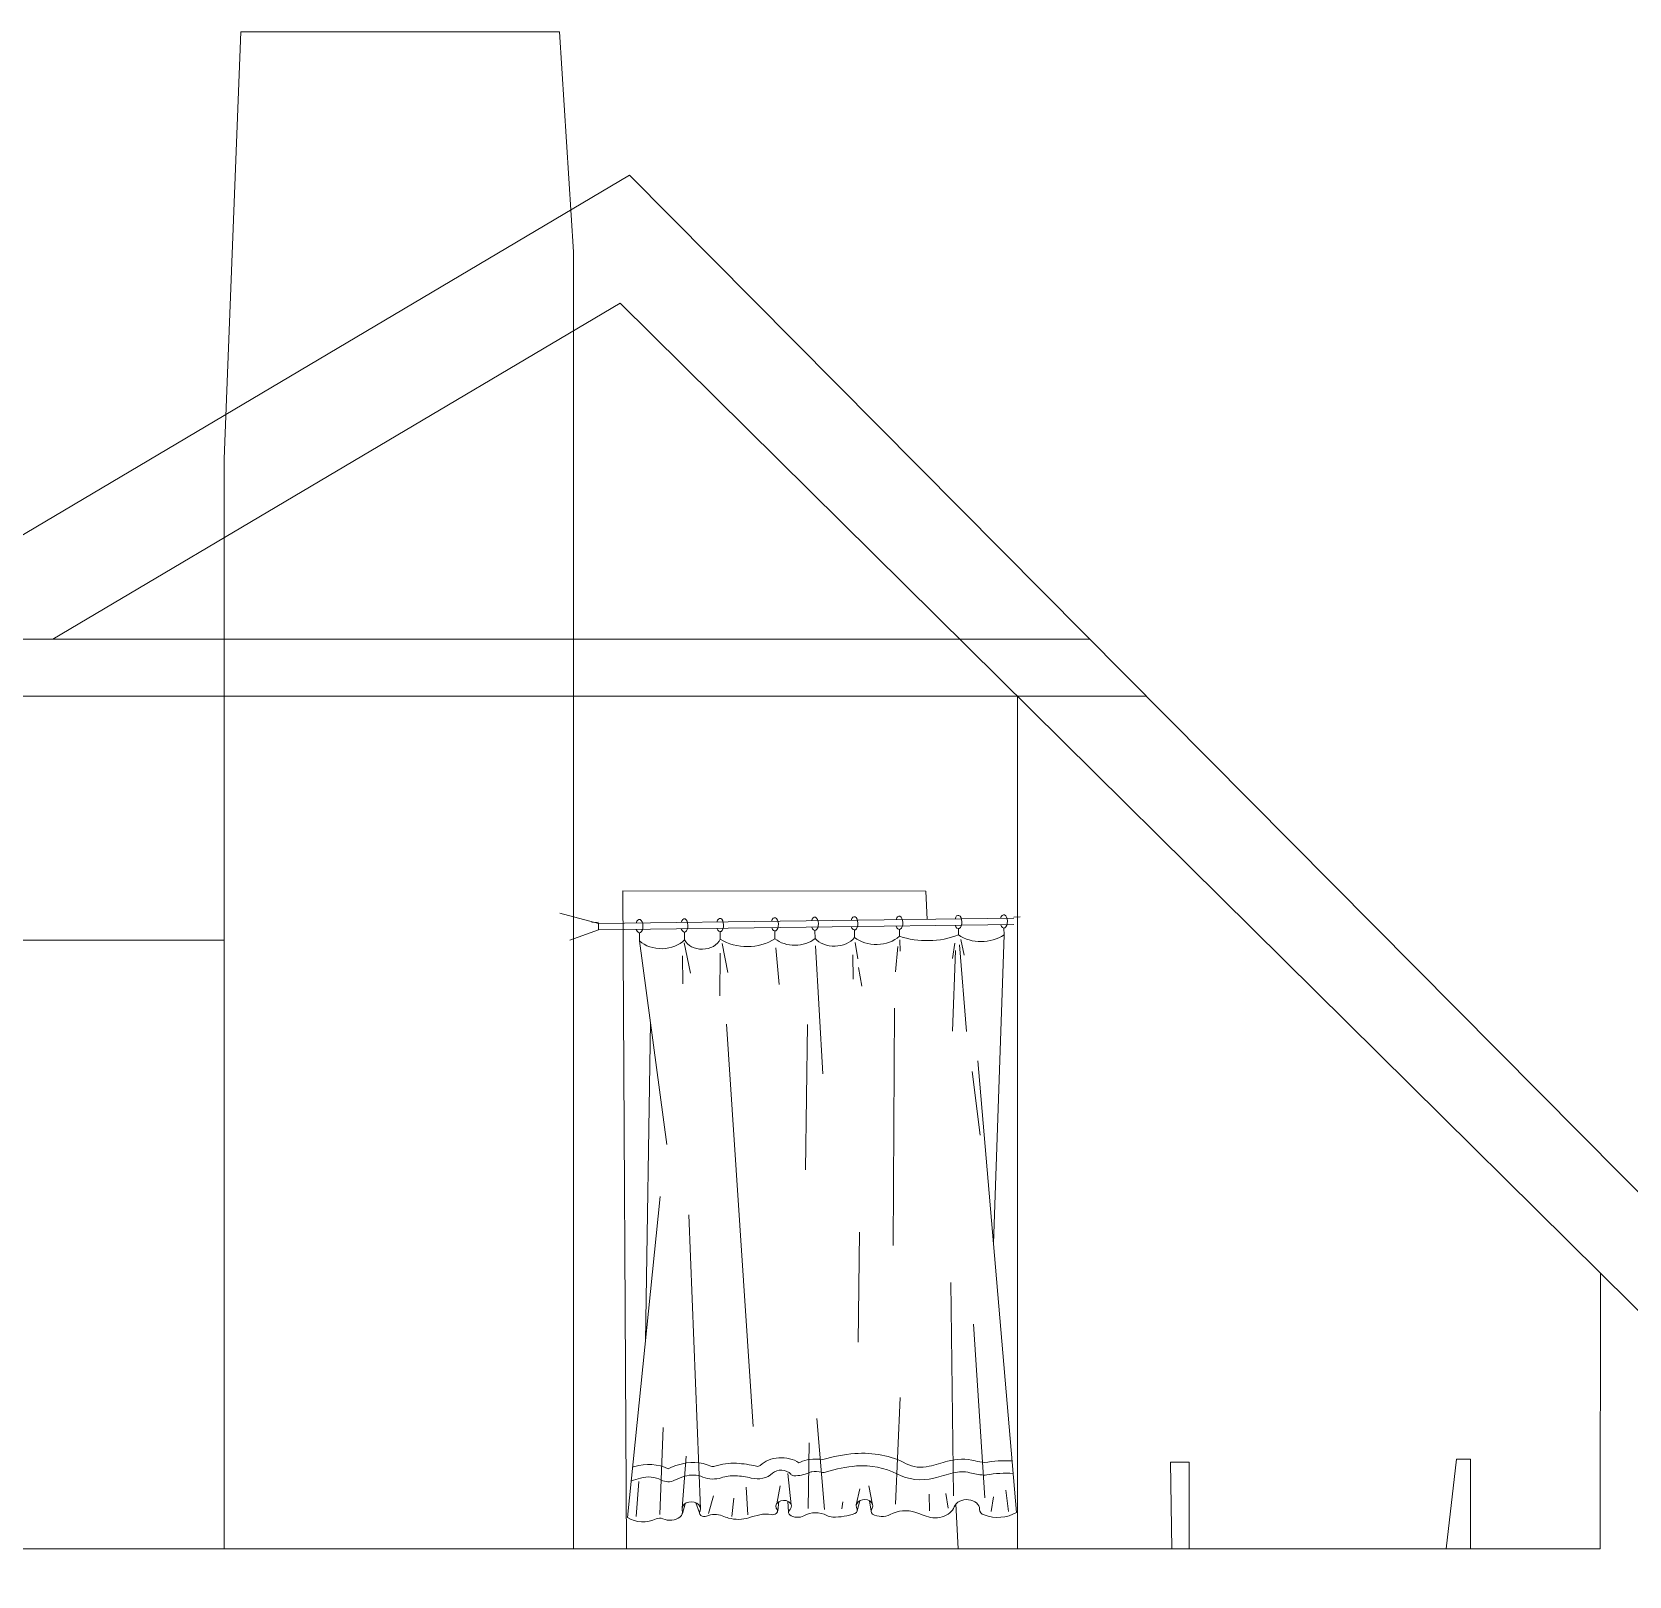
# Model space of a CAD drawing. Header units: centimetres. Extents: x 2280 to 32242, y -4577 to 2534.
# Drawn here: x 24369.2 to 24743.1, y -2703.4 to -2341.8 of the extents above; entities that cross this region are included whole.
import ezdxf

# ---------------------------------------------------------------- set-up
doc = ezdxf.new("R2010")
doc.units = ezdxf.units.CM
doc.layers.get('0').update_dxf_attribs({"lineweight": 15})
doc.layers.add('dim', color=40, linetype='Continuous', lineweight=0)
doc.layers.add('obiekty', color=22, linetype='Continuous', lineweight=5)

# ---------------------------------------------------------------- blocks, each defined once
blk = doc.blocks.new('OBJE_other_179')
for points in [[(-0.4857, 0.0035), (-0.4718, 0.0035)], [(0.4206, 0.0035), (0.4345, 0.0035)]]:
    blk.add_lwpolyline(points, close=True)
for points in [[(-0.4718, 0), (0.4206, 0)], [(-0.4718, -0.0174), (0.4206, -0.0174)], [(-0.3838, -0.0269), (-0.3838, -0.0498)], [(-0.2873, -0.0269), (-0.2873, -0.0485)], [(-0.2107, -0.0269), (-0.2107, -0.0479)], [(-0.0929, -0.0269), (-0.0929, -0.0488)], [(-0.0069, -0.0269), (-0.0069, -0.0495)], [(0.0779, -0.0269), (0.0779, -0.048)], [(0.1745, -0.0269), (0.1745, -0.0461)], [(0.3013, -0.0269), (0.3013, -0.0445)], [(-0.2879, -0.057), (-0.2753, -0.1418)], [(-0.2065, -0.0602), (-0.1951, -0.1415)], [(0.0789, -0.062), (0.0847, -0.1079)], [(0.1755, -0.0562), (0.1755, -0.0874)], [(0.2931, -0.0672), (0.2879, -0.1104)], [(0.3063, -0.0571), (0.3128, -0.1016)], [(0.3992, -0.046), (0.3681, -0.9069)], [(-0.292, -0.0933), (-0.292, -0.1716)], [(-0.211, -0.0869), (-0.2128, -0.2063)], [(-0.0911, -0.0741), (-0.0852, -0.1761)], [(-0.0063, -0.0697), (0.0061, -0.4276)], [(0.0742, -0.0959), (0.0742, -0.1642)], [(0.1709, -0.0747), (0.1652, -0.1451)], [(0.2945, -0.0881), (0.2862, -0.313)], [(0.303, -0.0721), (0.3163, -0.314)], [(0.0857, -0.1314), (0.0924, -0.1843)], [(0.1618, -0.247), (0.1529, -0.9091)], [(-0.3627, -0.2777), (-0.3824, -1.1674)], [(-0.1532, -1.4095), (-0.1997, -0.2849)], [(-0.0254, -0.2895), (-0.0338, -0.6947)], [(0.327, -0.4265), (0.3424, -0.6047)], [(-0.2685, -1.6374), (-0.2854, -0.8165)], [(0.0807, -0.8704), (0.0749, -1.1781)], [(0.2755, -1.0147), (0.2755, -1.6102)], [(0.3231, -1.1314), (0.3429, -1.617)], [(0.1631, -1.3342), (0.1508, -1.6311)], [(-0.0023, -1.6441), (-0.0163, -1.3894)], [(-0.356, -1.6515), (-0.3464, -1.409)], [(-0.037, -1.6408), (-0.0332, -1.4575)], [(-0.3081, -1.6346), (-0.2979, -1.4897)], [(-0.0736, -1.6293), (-0.0796, -1.5418)], [(-0.4069, -1.6562), (-0.4, -1.5594)], [(-0.1047, -1.6261), (-0.097, -1.5764)], [(-0.2516, -1.6512), (-0.2404, -1.6012)], [(-0.2016, -1.6597), (-0.1964, -1.6085)], [(-0.1669, -1.6556), (-0.1697, -1.5784)], [(0.0663, -1.6321), (0.0745, -1.5875)], [(0.1014, -1.6322), (0.0937, -1.5796)], [(0.2231, -1.6045), (0.2231, -1.6514)], [(0.2587, -1.6036), (0.2634, -1.6447)], [(0.3932, -1.6558), (0.388, -1.5959)], [(-0.3076, -1.6499), (-0.3016, -1.6225)], [(-0.271, -1.6486), (-0.2782, -1.6203)], [(-0.1028, -1.6459), (-0.0998, -1.6201)], [(-0.0796, -1.6496), (-0.0809, -1.6193)], [(0.035, -1.6428), (0.0377, -1.6227)], [(0.068, -1.6487), (0.0739, -1.6205)], [(0.098, -1.6496), (0.0948, -1.6213)], [(0.3559, -1.6554), (0.3612, -1.614)]]:
    blk.add_lwpolyline(points)
for points in [[(0.3992, -0.0269), (0.3992, -0.046, -0.381726), (0.3013, -0.0445, -0.222023), (0.1745, -0.0461, -0.439718), (0.0779, -0.048, -0.533027), (-0.0069, -0.0495, -0.429702), (-0.0929, -0.0488, -0.358125), (-0.2107, -0.0479, -0.706139), (-0.2873, -0.0485, -0.480958), (-0.3838, -0.0498), (-0.331, -0.6187)], [(0.3394, -0.3969), (0.4104, -1.6588, -0.282096), (0.3406, -1.6647, -0.285191), (0.331, -1.649, 0.867009), (0.2768, -1.6409, -0.505056), (0.2119, -1.6636, -0.013041), (0.1937, -1.6554, 0.274573), (0.139, -1.6602, -0.307287), (0.101, -1.6582, -0.327602), (0.1004, -1.6419, 1.379287), (0.0666, -1.6397, -0.40027), (0.0628, -1.6561, -0.123415), (0.0155, -1.665, -0.141556), (0.0024, -1.6603, 0.321953), (-0.0464, -1.6603, -0.38221), (-0.0771, -1.657, -0.43509), (-0.0759, -1.6428, 1.93052), (-0.1032, -1.6434, -0.576906), (-0.1165, -1.6562, 0.140803), (-0.1413, -1.6562, 0.022619), (-0.1648, -1.6641, -0.187257), (-0.2084, -1.6641, -0.026637), (-0.2219, -1.658, 0.242996), (-0.2555, -1.658, -0.770405), (-0.2693, -1.6428, 1.257815), (-0.308, -1.6409, -0.27629), (-0.3129, -1.6597, -0.34253), (-0.3496, -1.664, 0.278776), (-0.3639, -1.664, -0.320807), (-0.4257, -1.6592), (-0.3469, -0.7645)], [(0.4023, -1.5145, 0.068533), (0.3425, -1.5186, -0.047214), (0.3227, -1.5134, 0.175797), (0.2636, -1.5134, -0.013449), (0.2236, -1.5268, -0.232241), (0.1745, -1.5187, 0.178033), (0.0645, -1.4887, 0.069194), (-0.0044, -1.5045, 0.088007), (-0.0333, -1.5037, 0.096028), (-0.0526, -1.5105, -0.041285), (-0.0559, -1.5121, 0.41611), (-0.1392, -1.5183, -0.308765), (-0.1474, -1.5205, 0.064807), (-0.1899, -1.5117, 0.118417), (-0.2364, -1.5192, -0.233035), (-0.245, -1.5186, 0.229018), (-0.3148, -1.5137, 0.035113), (-0.3366, -1.5243, 0.230899), (-0.4087, -1.5166, 0.004048), (-0.4133, -1.5183)], [(0.4043, -1.5496, 0.077759), (0.3472, -1.5531, -0.088471), (0.3403, -1.5534, -0.053127), (0.3108, -1.5461, 0.175797), (0.2755, -1.5461, -0.013449), (0.2337, -1.5601, -0.232241), (0.1543, -1.5471, 0.178033), (0.0675, -1.5234, 0.074574), (0.0035, -1.5387, -0.16611), (-0.008, -1.5394, 0.106156), (-0.0281, -1.5381, 0.096028), (-0.0349, -1.5405, -0.147754), (-0.0669, -1.5483, -0.247974), (-0.0738, -1.5441, 0.51132), (-0.1127, -1.5409, -0.308765), (-0.1588, -1.5534, 0.064807), (-0.1925, -1.5464, 0.118417), (-0.223, -1.5513, -0.233035), (-0.2623, -1.5488, 0.229018), (-0.3019, -1.5461, 0.04371), (-0.3233, -1.5569, -0.306351), (-0.3522, -1.5557, 0.250457), (-0.3968, -1.5493, 0.019991), (-0.4167, -1.5574)]]:
    blk.add_lwpolyline(points, format="xyb")
at = {"extrusion": (0, 0, -1)}
for centre in [(-0.3838, -0.0083), (-0.2873, -0.0083), (-0.2107, -0.0083), (-0.0929, -0.0083), (-0.0069, -0.0083), (0.0779, -0.0083), (0.1745, -0.0083), (0.3013, -0.0083), (0.3992, -0.0083)]:
    blk.add_ellipse(centre, major_axis=(0, 0.0186), ratio=0.414124, start_param=-1.110144, end_param=4.201564, dxfattribs=at)

msp = doc.modelspace()

# ---------------------------------------------------------------- linework, layer by layer
at = {"layer": 'dim'}
for p, q in [((24509.076, -2375.411), (24321.569, -2486.552)), ((24509.076, -2375.411), (24828.126, -2697.064)), ((24496.008, -2393.309), (24496.008, -2697.064)), ((24506.937, -2405.334), (24374.111, -2484.064)), ((24506.937, -2405.334), (24831.908, -2726.988)), ((24414.193, -2441.803), (24414.193, -2697.064)), ((24616.85, -2484.064), (23954.144, -2484.064)), ((24616.85, -2484.064), (24321.569, -2484.064)), ((24630.066, -2497.388), (23953.953, -2497.388)), ((24599.94, -2497.388), (24599.94, -2697.064)), ((24578.473, -2543.01), (24507.515, -2542.99)), ((24507.515, -2542.99), (24508.41, -2697.064)), ((24578.473, -2543.01), (24578.802, -2549.709)), ((24492.753, -2548.156), (24501.819, -2550.631)), ((24501.837, -2552.09), (24495.094, -2554.481)), ((24501.819, -2550.631), (24501.837, -2552.09)), ((24284.434, -2554.471), (24414.193, -2554.501)), ((24736.353, -2697.064), (24736.422, -2632.53)), ((24636.051, -2697.064), (24635.725, -2676.752)), ((24635.725, -2676.752), (24640.111, -2676.752)), ((24640.111, -2676.752), (24640.111, -2697.064)), ((24700.297, -2697.064), (24702.69, -2676.022)), ((24702.69, -2676.022), (24705.979, -2676.022)), ((24705.979, -2676.022), (24705.979, -2697.064)), ((24586.025, -2697.064), (24585.507, -2686.497)), ((24736.353, -2697.064), (23973.606, -2697.064))]:
    msp.add_line(p, q, dxfattribs=at)
at = {"layer": 'obiekty'}
for p, q in [((24414.193, -2441.803), (24418.086, -2341.84)), ((24492.664, -2341.84), (24418.086, -2341.84)), ((24496.008, -2393.309), (24492.664, -2341.84))]:
    msp.add_line(p, q, dxfattribs=at)

# ---------------------------------------------------------------- block references
at = {"layer": 'obiekty', "xscale": 108.9827900596632, "yscale": 83.87110980356374, "zscale": 108.9827900596632, "rotation": 0.729699890332208}
msp.add_blockref('OBJE_other_179', (24553.228, -2549.976), dxfattribs=at)

doc.saveas('drawing.dxf')
